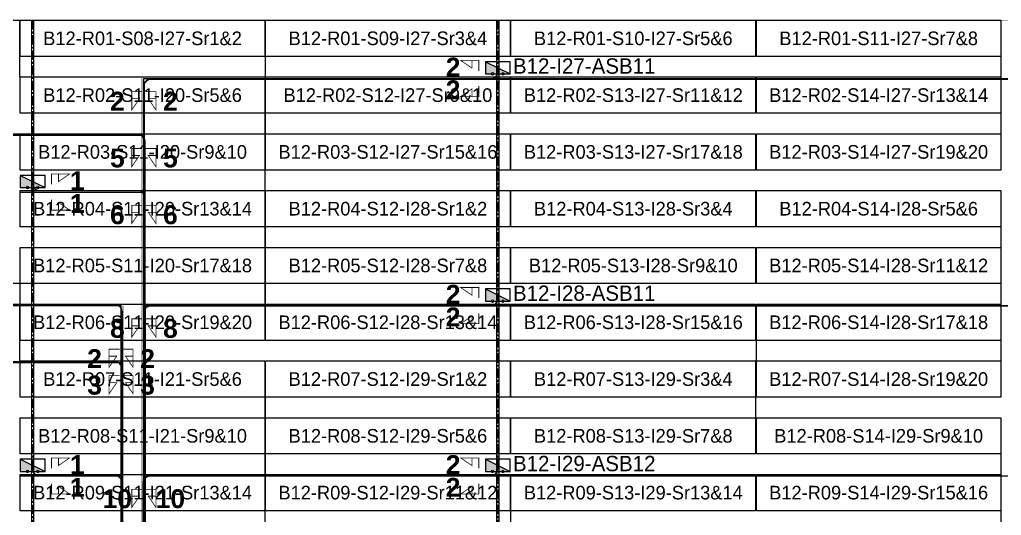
# Model space of a CAD drawing. Header units: metres. Extents: x 531759 to 532310, y 2674774 to 2675087.
# Drawn here: x 532082.9 to 532212.5, y 2675021.2 to 2675086.7 of the extents above; entities that cross this region are included whole.
import ezdxf
from ezdxf.enums import TextEntityAlignment as Align

# ---------------------------------------------------------------- set-up
doc = ezdxf.new("R2010")
doc.units = ezdxf.units.M
doc.header["$MEASUREMENT"] = 0
doc.linetypes.add('CENTER', pattern=[2, 1.25, -0.25, 0.25, -0.25])
doc.layers.add('Boundary-12.5 MW Block', color=6, linetype='Continuous', lineweight=9)
doc.layers.add('PILE', color=1, linetype='Continuous', lineweight=15)
for name, color, linetype in [('DC Trench BL-12', 40, 'Continuous'), ('E-Inverter Grouping', 2, 'Continuous'), ('Inverter Block-12', 7, 'Continuous'), ('LT Cable(AG) INV to LT Panel BL-12', 2, 'Continuous'), ('Messenger Wire Block-14 (Master Path)', 30, 'Continuous'), ('Messenger Wire Block-14 (MW Path)', 191, 'Continuous'), ('MMS Table Block-12', 8, 'Continuous'), ('Plan Line - DC BL-12', 40, 'Continuous'), ('Section Marking BL-12', 2, 'Continuous')]:
    doc.layers.add(name, color=color, linetype=linetype)
doc.styles.add('BoldTextStyle', font='arialbd.ttf')
doc.styles.get("Standard").update_dxf_attribs({"font": 'Adani Regular.ttf'})

# ---------------------------------------------------------------- blocks, each defined once
blk = doc.blocks.new('MMS Table (32.292 x 4.788)')
at = {"color": 0}
blk.add_lwpolyline([(0, -0.002), (0, 4.786), (32.292, 4.786), (32.292, -0.002)], close=True, dxfattribs=at)
at = {"color": 7}
blk.add_attdef('ID1', text='', height=1.8, dxfattribs=at).set_placement((16.146, 2.392), align=Align.MIDDLE_CENTER)
blk = doc.blocks.new('Inverter Block')
h = blk.add_hatch(color=0)
h.dxf.hatch_style = 1
h.paths.add_polyline_path([(-1.46, 2.27), (-1.46, 0.85), (1.46, 0.85)])
at = {"color": 0}
blk.add_lwpolyline([(1.46, 2.27), (-1.46, 2.27), (-1.46, 0.85), (1.46, 0.85)], close=True, dxfattribs=at)
blk.add_lwpolyline([(-1.46, 2.27), (1.46, 0.85)], dxfattribs=at)
at = {"layer": 'PILE'}
for centre in [(-0.61, 0.85), (0.61, 0.85)]:
    blk.add_circle(centre, 0.156, dxfattribs=at)
at = {"color": 7}
blk.add_attdef('ID', (-1.46, 3.01), '', height=1.8, dxfattribs=at)

msp = doc.modelspace()

# ---------------------------------------------------------------- linework, layer by layer
at = {"layer": 'Boundary-12.5 MW Block', "const_width": 0.05}
msp.add_lwpolyline([(531759.1, 2675079.08), (531856.27, 2675079.08), (531856.27, 2675086.58), (532309.66, 2675086.58), (532309.66, 2674774.29), (532083.02, 2674774.29), (532083.02, 2674916.79), (531759.1, 2674916.79)], close=True, dxfattribs=at)
at = {"layer": 'DC Trench BL-12', "color": 40, "const_width": 0.15}
msp.add_lwpolyline([(532078, 2674989.38, -0.414214), (532078.9, 2674990.28), (532083.9, 2674990.28, 0.414214), (532084.8, 2674991.18), (532084.8, 2675086.58), (532084.5, 2675086.58), (532084.5, 2674991.48, -0.414214), (532083.6, 2674990.58), (532078.6, 2674990.58, 0.414214), (532077.7, 2674989.68), (532077.7, 2674954.29), (532078, 2674954.29)], format="xyb", close=True, dxfattribs=at)
msp.add_lwpolyline([(532146.21, 2675086.58), (532145.91, 2675086.58), (532145.91, 2674991.79), (532146.21, 2674991.79)], close=True, dxfattribs=at)
at = {"layer": 'E-Inverter Grouping', "color": 3}
for points in [[(532082.92, 2675079.08), (532115.31, 2675079.08), (532115.31, 2675044.29), (532083.02, 2675044.29), (532083.02, 2675051.79), (532050.62, 2675051.79), (532050.62, 2675086.58), (532082.92, 2675086.58)], [(532212.48, 2675066.79), (532115.41, 2675066.79), (532115.41, 2675081.79), (532083.02, 2675081.79), (532083.02, 2675086.58), (532212.48, 2675086.58)], [(532212.48, 2675036.79), (532180.19, 2675036.79), (532180.19, 2675044.29), (532115.41, 2675044.29), (532115.41, 2675064.08), (532212.48, 2675064.08)], [(532115.31, 2675006.79), (532083.02, 2675006.79), (532083.02, 2675014.29), (532050.62, 2675014.29), (532050.62, 2675049.08), (532082.92, 2675049.08), (532082.92, 2675041.58), (532115.31, 2675041.58)], [(532180.09, 2675034.08), (532212.48, 2675034.08), (532212.48, 2675014.29), (532147.8, 2675014.29), (532147.8, 2675021.79), (532115.41, 2675021.79), (532115.41, 2675041.58), (532180.09, 2675041.58)]]:
    msp.add_lwpolyline(points, close=True, dxfattribs=at)
at = {"layer": 'LT Cable(AG) INV to LT Panel BL-12', "color": 5}
for points in [[(532109.16, 2674977.32), (532107.54, 2674977.32, -0.414214), (532106.64, 2674978.22), (532106.64, 2674981.36, 0.214019), (532106.33, 2674982.03), (532099.62, 2674988.01, -0.214019), (532099.32, 2674988.68), (532099.32, 2674990.36, -0.0289), (532099.32, 2674990.47), (532099.38, 2674990.94, 0.028904), (532099.39, 2674991.05), (532099.38, 2675077.93, -0.414218), (532100.28, 2675078.83), (532145.16, 2675078.83, 0.414214), (532146.06, 2675079.73), (532146.06, 2675080.19)], [(532109.16, 2674977.35), (532107.56, 2674977.35, -0.414214), (532106.66, 2674978.25), (532106.66, 2674981.37, 0.214019), (532106.36, 2674982.04), (532099.65, 2674988.02, -0.214019), (532099.34, 2674988.69), (532099.34, 2674990.36, -0.0289), (532099.35, 2674990.46), (532099.41, 2674990.94, 0.028904), (532099.41, 2674991.05), (532099.41, 2675077.9, -0.414218), (532100.31, 2675078.8), (532242.34, 2675078.8, 0.414214), (532243.24, 2675079.7), (532243.24, 2675080.19)], [(532111.1, 2674977.37), (532107.59, 2674977.37, -0.414214), (532106.69, 2674978.27), (532106.69, 2674981.38, 0.214019), (532106.38, 2674982.05), (532099.67, 2674988.03, -0.214019), (532099.37, 2674988.7), (532099.37, 2674990.36, -0.0289), (532099.37, 2674990.46), (532099.43, 2674990.94, 0.028904), (532099.44, 2674991.05), (532099.44, 2675070.58, 0.414209), (532098.54, 2675071.48), (531826.42, 2675071.48, -0.414214), (531825.52, 2675072.38), (531825.52, 2675072.69)], [(532111.1, 2674977.4), (532107.61, 2674977.4, -0.414214), (532106.71, 2674978.3), (532106.71, 2674981.39, 0.214019), (532106.41, 2674982.06), (532099.7, 2674988.04, -0.214019), (532099.39, 2674988.71), (532099.39, 2674990.36, -0.0289), (532099.4, 2674990.46), (532099.46, 2674990.94, 0.028904), (532099.46, 2674991.04), (532099.46, 2675070.6, 0.414209), (532098.56, 2675071.5), (531923.59, 2675071.5, -0.414214), (531922.69, 2675072.4), (531922.69, 2675072.69)], [(532111.1, 2674977.42), (532107.64, 2674977.42, -0.414214), (532106.74, 2674978.32), (532106.74, 2674981.4, 0.214019), (532106.43, 2674982.07), (532099.72, 2674988.05, -0.214019), (532099.42, 2674988.72), (532099.42, 2674990.36, -0.0289), (532099.42, 2674990.46), (532099.48, 2674990.94, 0.028904), (532099.49, 2674991.04), (532099.49, 2675070.63, 0.414209), (532098.59, 2675071.53), (532020.77, 2675071.53, -0.414214), (532019.87, 2675072.43), (532019.87, 2675072.69)], [(532111.1, 2674977.45), (532107.66, 2674977.45, -0.414214), (532106.76, 2674978.35), (532106.76, 2674981.41, 0.214019), (532106.46, 2674982.08), (532099.75, 2674988.06, -0.214019), (532099.44, 2674988.73), (532099.44, 2674990.35, -0.0289), (532099.45, 2674990.46), (532099.51, 2674990.94, 0.028904), (532099.51, 2674991.04), (532099.51, 2675063.15, 0.414209), (532098.61, 2675064.05), (532085.55, 2675064.05, -0.414214), (532084.65, 2675064.95), (532084.65, 2675065.19)], [(532109.16, 2674977.27), (532107.49, 2674977.27, -0.414214), (532106.59, 2674978.17), (532106.59, 2674981.33, 0.214019), (532106.28, 2674982), (532099.57, 2674987.98, -0.214019), (532099.27, 2674988.65), (532099.27, 2674990.36, -0.0289), (532099.27, 2674990.47), (532099.33, 2674990.95, 0.028904), (532099.34, 2674991.05), (532099.34, 2675047.98, -0.414218), (532100.24, 2675048.88), (532145.16, 2675048.88, 0.414214), (532146.06, 2675049.78), (532146.06, 2675050.19)], [(532109.16, 2674977.3), (532107.51, 2674977.3, -0.414214), (532106.61, 2674978.2), (532106.61, 2674981.34, 0.214019), (532106.31, 2674982.02), (532099.6, 2674987.99, -0.214019), (532099.29, 2674988.67), (532099.29, 2674990.36, -0.0289), (532099.3, 2674990.47), (532099.36, 2674990.95, 0.028904), (532099.36, 2674991.05), (532099.36, 2675047.95, -0.414218), (532100.26, 2675048.85), (532242.34, 2675048.85, 0.414214), (532243.24, 2675049.75), (532243.24, 2675050.19)], [(532107.09, 2674977.29, -0.301586), (532106.54, 2674978.12), (532106.54, 2674981.31, 0.214019), (532106.23, 2674981.98), (532099.52, 2674987.96, -0.214019), (532099.22, 2674988.63), (532099.22, 2674990.37, -0.0289), (532099.22, 2674990.47), (532099.28, 2674990.95, 0.028904), (532099.29, 2674991.05), (532099.29, 2675025.53, -0.414218), (532100.19, 2675026.43), (532145.16, 2675026.43, 0.414214), (532146.06, 2675027.33), (532146.06, 2675027.69)], [(532107.09, 2674977.33, -0.293328), (532106.56, 2674978.15), (532106.56, 2674981.32, 0.214019), (532106.26, 2674981.99), (532099.55, 2674987.97, -0.214019), (532099.24, 2674988.64), (532099.24, 2674990.37, -0.0289), (532099.25, 2674990.47), (532099.31, 2674990.95, 0.028904), (532099.31, 2674991.05), (532099.31, 2675025.5, -0.414218), (532100.21, 2675026.4), (532242.34, 2675026.4, 0.414214), (532243.24, 2675027.3), (532243.24, 2675027.69)]]:
    msp.add_lwpolyline(points, format="xyb", dxfattribs=at)
at = {"layer": 'LT Cable(AG) INV to LT Panel BL-12'}
for points in [[(532108.06, 2674976.8), (532105.36, 2674976.8, -0.167806), (532104.8, 2674977), (532103.38, 2674978.11, 0.103275), (532103.02, 2674978.19), (532097.27, 2674978.19, -0.414214), (532096.37, 2674979.09), (532096.37, 2674990.35, -0.031335), (532096.38, 2674990.47), (532096.44, 2674990.94, 0.031335), (532096.45, 2674991.05), (532096.45, 2675048.09, 0.414214), (532095.55, 2675048.99), (531923.59, 2675048.99, -0.414214), (531922.69, 2675049.89), (531922.69, 2675050.19)], [(532106.06, 2674976.83), (532105.37, 2674976.83, -0.16765), (532104.81, 2674977.02), (532103.39, 2674978.14, 0.103275), (532103.03, 2674978.21), (532097.3, 2674978.21, -0.414214), (532096.4, 2674979.11), (532096.4, 2674990.35, -0.031335), (532096.41, 2674990.46), (532096.47, 2674990.93, 0.031335), (532096.47, 2674991.05), (532096.47, 2675048.11, 0.414214), (532095.57, 2675049.01), (532020.77, 2675049.01, -0.414214), (532019.87, 2675049.91), (532019.87, 2675050.19)], [(532108.06, 2674976.78), (532105.35, 2674976.78, -0.167963), (532104.8, 2674976.97), (532103.38, 2674978.09, 0.103275), (532103.02, 2674978.16), (532097.25, 2674978.16, -0.414214), (532096.35, 2674979.06), (532096.35, 2674990.35, -0.031335), (532096.36, 2674990.47), (532096.42, 2674990.94, 0.031335), (532096.42, 2674991.05), (532096.42, 2675040.56, 0.414214), (532095.52, 2675041.46), (531826.42, 2675041.46, -0.414214), (531825.52, 2675042.36), (531825.52, 2675042.69)], [(532108.06, 2674976.75), (532105.34, 2674976.75, -0.168121), (532104.79, 2674976.95), (532103.37, 2674978.06, 0.103275), (532103.01, 2674978.14), (532097.22, 2674978.14, -0.414214), (532096.32, 2674979.04), (532096.32, 2674990.36, -0.031335), (532096.33, 2674990.47), (532096.39, 2674990.94, 0.031335), (532096.4, 2674991.05), (532096.4, 2675025.54, 0.414214), (532095.5, 2675026.44), (532085.55, 2675026.44, -0.414214), (532084.65, 2675027.34), (532084.65, 2675027.69)]]:
    msp.add_lwpolyline(points, format="xyb", dxfattribs=at)
at = {"layer": 'Messenger Wire Block-14 (Master Path)'}
for points in [[(532099.34, 2674991), (532099.33, 2675078.88)], [(532099.33, 2675078.88), (532244.88, 2675078.88)], [(531823.88, 2675071.38), (532099.34, 2675071.38)], [(532083.02, 2675063.88), (532099.34, 2675063.88)], [(531921.06, 2675048.88), (532096.33, 2675048.88)], [(532096.33, 2674991), (532096.33, 2675048.88)], [(532099.34, 2675048.88), (532244.88, 2675048.88)], [(531823.88, 2675041.38), (532096.33, 2675041.38)], [(532083.02, 2675026.38), (532096.33, 2675026.38)], [(532099.34, 2675026.38), (532244.88, 2675026.38)]]:
    msp.add_lwpolyline(points, dxfattribs=at)
at = {"layer": 'Messenger Wire Block-14 (MW Path)', "const_width": 0.1}
for points in [[(532099.09, 2674991), (532099.08, 2675078.88)], [(532099.33, 2675078.88), (532244.88, 2675078.88)], [(531823.88, 2675071.38), (532099.34, 2675071.38)], [(532083.02, 2675063.88), (532099.34, 2675063.88)], [(531921.06, 2675048.88), (532096.33, 2675048.88)], [(532096.58, 2674991), (532096.58, 2675048.88)], [(532099.34, 2675048.88), (532244.88, 2675048.88)], [(532099.59, 2674991), (532099.59, 2675048.88)], [(531823.88, 2675041.38), (532096.33, 2675041.38)], [(532083.02, 2675026.38), (532096.33, 2675026.38)], [(532099.34, 2675026.38), (532244.88, 2675026.38)]]:
    msp.add_lwpolyline(points, dxfattribs=at)
at = {"layer": 'Plan Line - DC BL-12', "color": 6, "linetype": 'CENTER'}
for points in [[(532084.65, 2675086.58), (532084.65, 2674990.43)], [(532146.06, 2675086.58), (532146.06, 2674991.79)]]:
    msp.add_lwpolyline(points, dxfattribs=at)
at = {"layer": 'Section Marking BL-12', "color": 94, "lineweight": 35, "true_color": 0x00a500, "const_width": 0.1}
for points in [[(532143.56, 2675079.88), (532143.56, 2675081.27), (532141.16, 2675081.27), (532142.64, 2675080.26), (532142.64, 2675081.27)], [(532099.14, 2675077.13), (532097.75, 2675077.13), (532097.75, 2675074.73), (532098.76, 2675076.21), (532097.75, 2675076.21)], [(532099.54, 2675077.13), (532100.93, 2675077.13), (532100.93, 2675074.73), (532099.92, 2675076.21), (532100.93, 2675076.21)], [(532143.56, 2675077.88), (532143.56, 2675076.49), (532141.16, 2675076.49), (532142.64, 2675077.5), (532142.64, 2675076.49)], [(532099.14, 2675069.63), (532097.75, 2675069.63), (532097.75, 2675067.23), (532098.76, 2675068.71), (532097.75, 2675068.71)], [(532099.54, 2675069.63), (532100.93, 2675069.63), (532100.93, 2675067.23), (532099.92, 2675068.71), (532100.93, 2675068.71)], [(532087.15, 2675064.88), (532087.15, 2675066.27), (532089.55, 2675066.27), (532088.07, 2675065.26), (532088.07, 2675066.27)], [(532087.15, 2675062.88), (532087.15, 2675061.49), (532089.55, 2675061.49), (532088.07, 2675062.5), (532088.07, 2675061.49)], [(532099.14, 2675062.13), (532097.75, 2675062.13), (532097.75, 2675059.73), (532098.76, 2675061.21), (532097.75, 2675061.21)], [(532099.54, 2675062.13), (532100.93, 2675062.13), (532100.93, 2675059.73), (532099.92, 2675061.21), (532100.93, 2675061.21)], [(532143.56, 2675049.88), (532143.56, 2675051.27), (532141.16, 2675051.27), (532142.64, 2675050.26), (532142.64, 2675051.27)], [(532099.14, 2675047.13), (532097.75, 2675047.13), (532097.75, 2675044.73), (532098.76, 2675046.21), (532097.75, 2675046.21)], [(532099.54, 2675047.13), (532100.93, 2675047.13), (532100.93, 2675044.73), (532099.92, 2675046.21), (532100.93, 2675046.21)], [(532143.56, 2675047.88), (532143.56, 2675046.49), (532141.16, 2675046.49), (532142.64, 2675047.5), (532142.64, 2675046.49)], [(532096.13, 2675043.13), (532094.74, 2675043.13), (532094.74, 2675040.73), (532095.75, 2675042.21), (532094.74, 2675042.21)], [(532096.53, 2675043.13), (532097.92, 2675043.13), (532097.92, 2675040.73), (532096.91, 2675042.21), (532097.92, 2675042.21)], [(532096.13, 2675039.63), (532094.74, 2675039.63), (532094.74, 2675037.23), (532095.75, 2675038.71), (532094.74, 2675038.71)], [(532096.53, 2675039.63), (532097.92, 2675039.63), (532097.92, 2675037.23), (532096.91, 2675038.71), (532097.92, 2675038.71)], [(532087.15, 2675027.38), (532087.15, 2675028.77), (532089.55, 2675028.77), (532088.07, 2675027.76), (532088.07, 2675028.77)], [(532143.56, 2675027.38), (532143.56, 2675028.77), (532141.16, 2675028.77), (532142.64, 2675027.76), (532142.64, 2675028.77)], [(532087.15, 2675025.38), (532087.15, 2675023.99), (532089.55, 2675023.99), (532088.07, 2675025), (532088.07, 2675023.99)], [(532143.56, 2675025.38), (532143.56, 2675023.99), (532141.16, 2675023.99), (532142.64, 2675025), (532142.64, 2675023.99)], [(532099.14, 2675024.63), (532097.75, 2675024.63), (532097.75, 2675022.23), (532098.76, 2675023.71), (532097.75, 2675023.71)], [(532099.54, 2675024.63), (532100.93, 2675024.63), (532100.93, 2675022.23), (532099.92, 2675023.71), (532100.93, 2675023.71)]]:
    msp.add_lwpolyline(points, dxfattribs=at)

# ---------------------------------------------------------------- block references
at = {"layer": 'Inverter Block-12'}
ref = msp.add_blockref('Inverter Block', (532146.06, 2675078.53), dxfattribs=dict(at, xscale=1.124999999976148, yscale=1.124999999976148, zscale=1.124999999976148))
ref.add_attrib('ID', 'B12-I27-ASB11', (532148.06, 2675079.51), dxfattribs={"layer": '0', "color": 7, "height": 2.025})
ref = msp.add_blockref('Inverter Block', (532084.65, 2675063.53), dxfattribs=dict(at, xscale=1.124999999976148, yscale=1.124999999976148, zscale=1.124999999976148))
ref.add_attrib('ID', 'B12-I20-ASB10', (532061.84, 2675064.58), dxfattribs={"layer": '0', "color": 7, "height": 2.025})
ref = msp.add_blockref('Inverter Block', (532146.06, 2675048.53), dxfattribs=dict(at, xscale=1.124999999976148, yscale=1.124999999976148, zscale=1.124999999976148))
ref.add_attrib('ID', 'B12-I28-ASB11', (532148.06, 2675049.51), dxfattribs={"layer": '0', "color": 7, "height": 2.025})
ref = msp.add_blockref('Inverter Block', (532084.65, 2675026.03), dxfattribs=dict(at, xscale=1.124999999976148, yscale=1.124999999976148, zscale=1.124999999976148))
ref.add_attrib('ID', 'B12-I21-ASB08', (532061.84, 2675027.08), dxfattribs={"layer": '0', "color": 7, "height": 2.025})
ref = msp.add_blockref('Inverter Block', (532146.06, 2675026.03), dxfattribs=dict(at, xscale=1.124999999976148, yscale=1.124999999976148, zscale=1.124999999976148))
ref.add_attrib('ID', 'B12-I29-ASB12', (532148.06, 2675027.01), dxfattribs={"layer": '0', "color": 7, "height": 2.025})
at = {"layer": 'MMS Table Block-12'}
for p, values in [((532083.02, 2675081.79), {'ID1': 'B12-R01-S08-I27-Sr1&2'}), ((532115.41, 2675081.79), {'ID1': 'B12-R01-S09-I27-Sr3&4'}), ((532147.8, 2675081.79), {'ID1': 'B12-R01-S10-I27-Sr5&6'}), ((532180.19, 2675081.79), {'ID1': 'B12-R01-S11-I27-Sr7&8'}), ((532083.02, 2675074.29), {'ID1': 'B12-R02-S11-I20-Sr5&6'}), ((532115.41, 2675074.29), {'ID1': 'B12-R02-S12-I27-Sr9&10'}), ((532147.8, 2675074.29), {'ID1': 'B12-R02-S13-I27-Sr11&12'}), ((532180.19, 2675074.29), {'ID1': 'B12-R02-S14-I27-Sr13&14'}), ((532083.02, 2675066.79), {'ID1': 'B12-R03-S11-I20-Sr9&10'}), ((532115.41, 2675066.79), {'ID1': 'B12-R03-S12-I27-Sr15&16'}), ((532147.8, 2675066.79), {'ID1': 'B12-R03-S13-I27-Sr17&18'}), ((532180.19, 2675066.79), {'ID1': 'B12-R03-S14-I27-Sr19&20'}), ((532083.02, 2675059.29), {'ID1': 'B12-R04-S11-I20-Sr13&14'}), ((532115.41, 2675059.29), {'ID1': 'B12-R04-S12-I28-Sr1&2'}), ((532147.8, 2675059.29), {'ID1': 'B12-R04-S13-I28-Sr3&4'}), ((532180.19, 2675059.29), {'ID1': 'B12-R04-S14-I28-Sr5&6'}), ((532083.02, 2675051.79), {'ID1': 'B12-R05-S11-I20-Sr17&18'}), ((532115.41, 2675051.79), {'ID1': 'B12-R05-S12-I28-Sr7&8'}), ((532147.8, 2675051.79), {'ID1': 'B12-R05-S13-I28-Sr9&10'}), ((532180.19, 2675051.79), {'ID1': 'B12-R05-S14-I28-Sr11&12'}), ((532083.02, 2675044.29), {'ID1': 'B12-R06-S11-I20-Sr19&20'}), ((532115.41, 2675044.29), {'ID1': 'B12-R06-S12-I28-Sr13&14'}), ((532147.8, 2675044.29), {'ID1': 'B12-R06-S13-I28-Sr15&16'}), ((532180.19, 2675044.29), {'ID1': 'B12-R06-S14-I28-Sr17&18'}), ((532083.02, 2675036.79), {'ID1': 'B12-R07-S11-I21-Sr5&6'}), ((532115.41, 2675036.79), {'ID1': 'B12-R07-S12-I29-Sr1&2'}), ((532147.8, 2675036.79), {'ID1': 'B12-R07-S13-I29-Sr3&4'}), ((532180.19, 2675036.79), {'ID1': 'B12-R07-S14-I28-Sr19&20'}), ((532083.02, 2675029.29), {'ID1': 'B12-R08-S11-I21-Sr9&10'}), ((532115.41, 2675029.29), {'ID1': 'B12-R08-S12-I29-Sr5&6'}), ((532147.8, 2675029.29), {'ID1': 'B12-R08-S13-I29-Sr7&8'}), ((532180.19, 2675029.29), {'ID1': 'B12-R08-S14-I29-Sr9&10'}), ((532083.02, 2675021.79), {'ID1': 'B12-R09-S11-I21-Sr13&14'}), ((532115.41, 2675021.79), {'ID1': 'B12-R09-S12-I29-Sr11&12'}), ((532147.8, 2675021.79), {'ID1': 'B12-R09-S13-I29-Sr13&14'}), ((532180.19, 2675021.79), {'ID1': 'B12-R09-S14-I29-Sr15&16'})]:
    msp.add_blockref('MMS Table (32.292 x 4.788)', p, dxfattribs=at).add_auto_attribs(values)

# ---------------------------------------------------------------- texts
at = {"layer": 'Section Marking BL-12', "color": 94, "true_color": 0x00a500, "style": 'BoldTextStyle'}
for s, p in [('2', (532140.16, 2675080.38)), ('2', (532140.16, 2675077.38)), ('2', (532095.84, 2675075.88)), ('2', (532102.84, 2675075.88)), ('5', (532095.84, 2675068.38)), ('5', (532102.84, 2675068.38)), ('1', (532090.55, 2675065.38)), ('1', (532090.55, 2675062.38)), ('6', (532095.84, 2675060.88)), ('6', (532102.84, 2675060.88)), ('2', (532140.16, 2675050.38)), ('2', (532140.16, 2675047.38)), ('8', (532095.84, 2675045.88)), ('8', (532102.84, 2675045.88)), ('2', (532092.83, 2675041.88)), ('2', (532099.83, 2675041.88)), ('3', (532092.83, 2675038.38)), ('3', (532099.83, 2675038.38)), ('1', (532090.55, 2675027.88)), ('2', (532140.16, 2675027.88)), ('1', (532090.55, 2675024.88)), ('2', (532140.16, 2675024.88)), ('10', (532095.84, 2675023.38)), ('10', (532102.84, 2675023.38))]:
    msp.add_text(s, height=2.5, dxfattribs=at).set_placement(p, align=Align.MIDDLE_CENTER)

doc.saveas('drawing.dxf')
